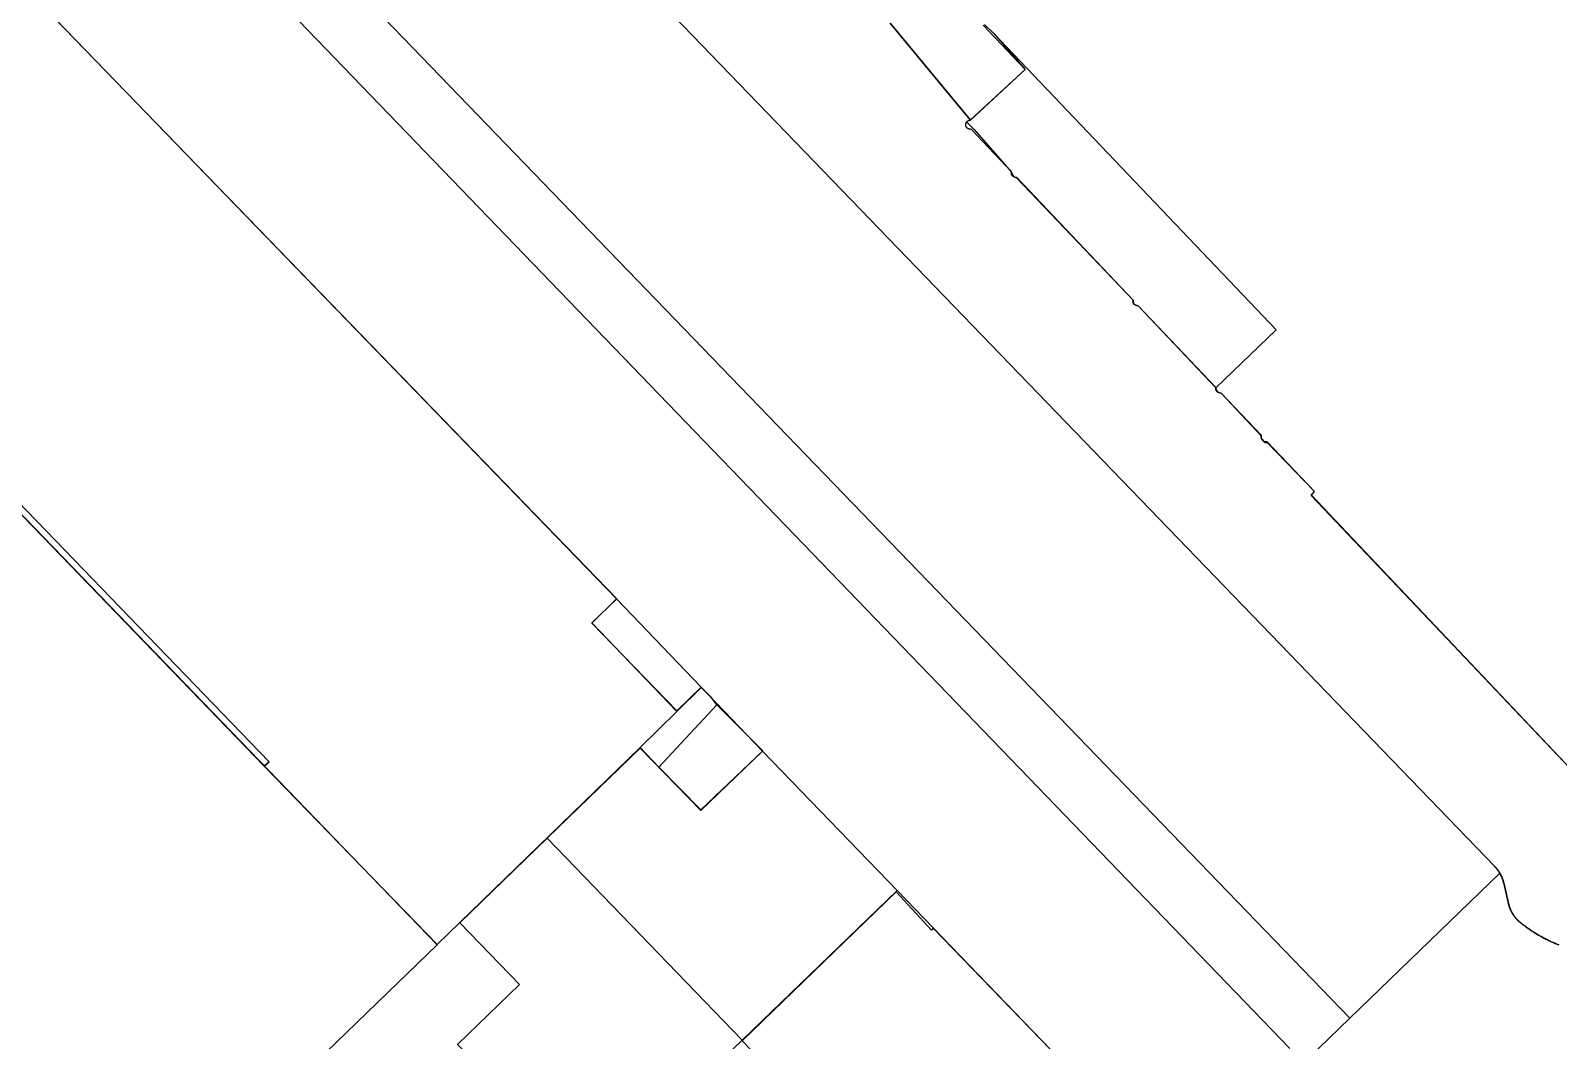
# Model space of a CAD drawing. Header units: metres. Extents: x -127 to 442, y -186 to 462.
# Drawn here: x 140.71 to 184.38, y 4.32 to 33.17 of the extents above; entities that cross this region are included whole.
import ezdxf

# ---------------------------------------------------------------- set-up
doc = ezdxf.new("R2010")
doc.units = ezdxf.units.M

msp = doc.modelspace()

# ---------------------------------------------------------------- linework, layer by layer
at = {"layer": 'building_2', "color": 1}
msp.add_lwpolyline([(167.977, 33.344), (168.234, 33.094), (176.312, 24.625), (176.312, 24.625), (174.594, 22.969), (174.602, 22.906), (174.648, 22.844), (174.742, 22.812), (175.891, 21.594), (175.891, 21.531), (175.914, 21.5), (175.953, 21.438), (176, 21.406), (176.055, 21.406), (177.414, 20), (177.32, 19.906), (185.602, 11.156), (212.078, 36.219)], dxfattribs=at)
for points in [[(157.469, 16.938), (139.328, 35.656), (139.164, 35.719), (139.07, 35.719), (138.977, 35.719), (138.844, 35.625), (138.477, 35.281), (138.531, 35.219), (131.695, 28.688), (131.578, 28.812), (131.406, 28.625), (131.523, 28.5), (137.516, 22.312), (137.688, 22.469), (147.531, 12.281), (147.391, 12.156), (152.336, 7.062), (158.141, 12.688), (159.188, 13.719), (156.758, 16.25), (157.469, 16.938)], [(174.594, 22.969), (176.312, 24.625), (168.234, 33.094), (169.141, 32.062), (167.578, 30.625), (167.523, 30.594), (167.469, 30.562), (167.68, 30.344), (168.75, 29.125), (168.75, 29.094), (168.805, 29), (168.898, 28.969), (172.227, 25.469), (172.242, 25.375), (172.281, 25.344), (172.375, 25.312), (174.594, 22.969)], [(147.531, 12.281), (137.688, 22.469), (137.516, 22.312), (131.523, 28.5), (123.047, 20.406), (123.406, 20.031), (129.133, 14.125), (137.609, 22.281), (147.391, 12.156), (147.531, 12.281)], [(160.164, 14.125), (159.883, 14.406), (159.188, 13.719), (158.141, 12.688), (158.672, 12.125), (160.328, 13.906), (160.164, 14.125)], [(161.641, 12.594), (160.328, 13.906), (158.672, 12.125), (159.875, 10.906), (161.641, 12.594)], [(172.766, 0.75), (172.914, 0.906), (166.516, 7.531), (166.469, 7.469), (165.453, 8.562), (161.055, 4.312), (168.641, -3.531), (172.93, 0.594), (172.766, 0.75)]]:
    msp.add_lwpolyline(points, close=True, dxfattribs=at)
at = {"layer": 'road_0', "color": 8}
for points in [[(144.11, 40.483), (178.417, 4.951), (182.71, 9.095), (182.71, 9.095), (182.709, 9.096), (182.709, 9.097), (182.708, 9.098), (182.708, 9.099), (182.707, 9.1), (182.706, 9.101), (182.706, 9.102), (182.705, 9.103), (182.704, 9.104), (182.704, 9.105), (182.703, 9.106), (182.703, 9.108), (182.702, 9.109), (182.701, 9.11), (182.701, 9.111), (182.7, 9.112), (182.699, 9.113), (182.699, 9.114), (182.698, 9.115), (182.697, 9.116), (182.697, 9.117), (182.696, 9.118), (182.696, 9.119), (182.695, 9.12), (182.694, 9.121), (182.694, 9.122), (182.693, 9.123), (182.692, 9.124), (182.692, 9.125), (182.691, 9.126), (182.69, 9.127), (182.69, 9.128), (182.689, 9.129), (182.688, 9.13), (182.688, 9.131), (182.687, 9.132), (182.686, 9.133), (182.686, 9.134), (182.685, 9.135), (182.684, 9.136), (182.684, 9.137), (182.683, 9.138), (182.682, 9.139), (182.682, 9.14), (182.681, 9.141), (182.68, 9.142), (182.68, 9.143), (182.679, 9.144), (182.678, 9.145), (182.678, 9.147), (182.677, 9.148), (182.676, 9.149), (182.676, 9.15), (182.675, 9.151), (182.674, 9.152), (182.674, 9.153), (182.673, 9.154), (182.672, 9.155), (182.672, 9.156), (182.671, 9.157), (182.67, 9.158), (182.669, 9.159), (182.669, 9.16), (182.668, 9.161), (182.667, 9.162), (182.667, 9.163), (182.666, 9.164), (182.665, 9.165), (182.665, 9.166), (182.664, 9.167), (182.663, 9.168), (182.662, 9.169), (182.662, 9.17), (182.661, 9.171), (182.66, 9.172), (182.66, 9.172), (182.659, 9.173), (182.658, 9.174), (182.657, 9.175), (182.657, 9.176), (182.656, 9.177), (182.655, 9.178), (182.655, 9.179), (182.654, 9.18), (182.653, 9.181), (182.652, 9.182), (182.652, 9.183), (182.651, 9.184), (182.65, 9.185), (182.65, 9.186), (182.649, 9.187), (182.648, 9.188), (182.647, 9.189), (182.647, 9.19), (182.646, 9.191), (182.645, 9.192), (182.644, 9.193), (182.644, 9.194), (182.643, 9.195), (182.643, 9.195), (182.642, 9.196), (182.642, 9.197), (182.641, 9.198), (182.64, 9.199), (182.639, 9.2), (182.639, 9.201), (182.638, 9.202), (182.637, 9.203), (182.636, 9.204), (182.636, 9.205), (182.635, 9.206), (182.634, 9.207), (182.634, 9.208), (182.633, 9.209), (182.632, 9.21), (182.631, 9.211), (182.631, 9.212), (182.63, 9.213), (182.629, 9.214), (182.628, 9.214), (182.628, 9.215), (182.627, 9.216), (182.626, 9.217), (182.625, 9.218), (182.625, 9.219), (182.624, 9.22), (182.623, 9.221), (182.622, 9.222), (182.622, 9.223), (182.621, 9.224), (182.62, 9.225), (182.619, 9.226), (182.618, 9.227), (182.618, 9.228), (182.617, 9.229), (182.616, 9.23), (182.615, 9.231), (182.615, 9.232), (182.614, 9.233), (182.613, 9.234), (182.612, 9.234), (182.612, 9.235), (182.611, 9.236), (182.61, 9.237), (182.609, 9.238), (182.608, 9.239), (182.608, 9.24), (182.607, 9.241), (182.606, 9.242), (182.605, 9.243), (182.604, 9.244), (182.604, 9.245), (182.603, 9.246), (182.602, 9.247), (182.601, 9.248), (182.601, 9.248), (182.6, 9.249), (182.599, 9.25), (182.598, 9.251), (182.597, 9.252), (182.596, 9.253), (182.596, 9.254), (182.595, 9.255), (182.594, 9.256), (182.593, 9.257), (182.592, 9.258), (182.592, 9.259), (182.591, 9.259), (182.59, 9.26), (182.589, 9.261), (182.588, 9.262), (182.588, 9.263), (182.587, 9.264), (182.586, 9.265), (182.585, 9.266), (182.584, 9.267), (182.583, 9.268), (182.583, 9.268), (182.582, 9.269), (182.581, 9.27), (182.58, 9.271), (182.579, 9.272), (182.578, 9.273), (182.578, 9.274), (182.577, 9.275), (182.576, 9.276), (182.575, 9.276), (182.574, 9.277), (182.573, 9.278), (182.573, 9.279), (182.572, 9.28), (182.571, 9.281), (182.57, 9.282), (182.569, 9.283), (182.568, 9.284), (182.568, 9.284), (182.567, 9.285), (182.566, 9.286), (182.565, 9.287), (182.565, 9.287), (147.64, 45.459)], [(147.64, 45.459), (182.565, 9.287), (182.565, 9.287), (182.566, 9.286), (182.567, 9.285), (182.568, 9.284), (182.568, 9.284), (182.569, 9.283), (182.57, 9.282), (182.571, 9.281), (182.572, 9.28), (182.573, 9.279), (182.573, 9.278), (182.574, 9.277), (182.575, 9.276), (182.576, 9.276), (182.577, 9.275), (182.578, 9.274), (182.578, 9.273), (182.579, 9.272), (182.58, 9.271), (182.581, 9.27), (182.582, 9.269), (182.583, 9.268), (182.583, 9.268), (182.584, 9.267), (182.585, 9.266), (182.586, 9.265), (182.587, 9.264), (182.588, 9.263), (182.588, 9.262), (182.589, 9.261), (182.59, 9.26), (182.591, 9.259), (182.592, 9.259), (182.592, 9.258), (182.593, 9.257), (182.594, 9.256), (182.595, 9.255), (182.596, 9.254), (182.596, 9.253), (182.597, 9.252), (182.598, 9.251), (182.599, 9.25), (182.6, 9.249), (182.601, 9.248), (182.601, 9.248), (182.602, 9.247), (182.603, 9.246), (182.604, 9.245), (182.604, 9.244), (182.605, 9.243), (182.606, 9.242), (182.607, 9.241), (182.608, 9.24), (182.608, 9.239), (182.609, 9.238), (182.61, 9.237), (182.611, 9.236), (182.612, 9.235), (182.612, 9.234), (182.613, 9.234), (182.614, 9.233), (182.615, 9.232), (182.615, 9.231), (182.616, 9.23), (182.617, 9.229), (182.618, 9.228), (182.618, 9.227), (182.619, 9.226), (182.62, 9.225), (182.621, 9.224), (182.622, 9.223), (182.622, 9.222), (182.623, 9.221), (182.624, 9.22), (182.625, 9.219), (182.625, 9.218), (182.626, 9.217), (182.627, 9.216), (182.628, 9.215), (182.628, 9.214), (182.629, 9.214), (182.63, 9.213), (182.631, 9.212), (182.631, 9.211), (182.632, 9.21), (182.633, 9.209), (182.634, 9.208), (182.634, 9.207), (182.635, 9.206), (182.636, 9.205), (182.636, 9.204), (182.637, 9.203), (182.638, 9.202), (182.639, 9.201), (182.639, 9.2), (182.64, 9.199), (182.641, 9.198), (182.642, 9.197), (182.642, 9.196), (182.643, 9.195), (182.643, 9.195), (182.644, 9.194), (182.644, 9.193), (182.645, 9.192), (182.646, 9.191), (182.647, 9.19), (182.647, 9.189), (182.648, 9.188), (182.649, 9.187), (182.65, 9.186), (182.65, 9.185), (182.651, 9.184), (182.652, 9.183), (182.652, 9.182), (182.653, 9.181), (182.654, 9.18), (182.655, 9.179), (182.655, 9.178), (182.656, 9.177), (182.657, 9.176), (182.657, 9.175), (182.658, 9.174), (182.659, 9.173), (182.66, 9.172), (182.66, 9.172), (182.661, 9.171), (182.662, 9.17), (182.662, 9.169), (182.663, 9.168), (182.664, 9.167), (182.665, 9.166), (182.665, 9.165), (182.666, 9.164), (182.667, 9.163), (182.667, 9.162), (182.668, 9.161), (182.669, 9.16), (182.669, 9.159), (182.67, 9.158), (182.671, 9.157), (182.672, 9.156), (182.672, 9.155), (182.673, 9.154), (182.674, 9.153), (182.674, 9.152), (182.675, 9.151), (182.676, 9.15), (182.676, 9.149), (182.677, 9.148), (182.678, 9.147), (182.678, 9.145), (182.679, 9.144), (182.68, 9.143), (182.68, 9.142), (182.681, 9.141), (182.682, 9.14), (182.682, 9.139), (182.683, 9.138), (182.684, 9.137), (182.684, 9.136), (182.685, 9.135), (182.686, 9.134), (182.686, 9.133), (182.687, 9.132), (182.688, 9.131), (182.688, 9.13), (182.689, 9.129), (182.69, 9.128), (182.69, 9.127), (182.691, 9.126), (182.692, 9.125), (182.692, 9.124), (182.693, 9.123), (182.694, 9.122), (182.694, 9.121), (182.695, 9.12), (182.696, 9.119), (182.696, 9.118), (182.697, 9.117), (182.697, 9.116), (182.698, 9.115), (182.699, 9.114), (182.699, 9.113), (182.7, 9.112), (182.701, 9.111), (182.701, 9.11), (182.702, 9.109), (182.703, 9.108), (182.703, 9.106), (182.704, 9.105), (182.704, 9.104), (182.705, 9.103), (182.706, 9.102), (182.706, 9.101), (182.707, 9.1), (182.708, 9.099), (182.708, 9.098), (182.709, 9.097), (182.709, 9.096), (182.71, 9.095), (182.71, 9.095), (182.711, 9.094), (182.712, 9.092), (182.712, 9.091), (182.713, 9.09), (182.714, 9.088), (182.714, 9.087), (182.715, 9.086), (182.716, 9.085), (182.717, 9.083), (182.717, 9.082), (182.718, 9.081), (182.719, 9.079), (182.72, 9.078), (182.72, 9.077), (182.721, 9.075), (182.722, 9.074), (182.723, 9.073), (182.723, 9.071), (182.724, 9.07), (182.725, 9.069), (182.725, 9.067), (182.726, 9.066), (182.727, 9.065), (182.728, 9.063), (182.728, 9.062), (182.729, 9.061), (182.73, 9.059), (182.73, 9.058), (182.731, 9.057), (182.732, 9.055), (182.732, 9.054), (182.733, 9.053), (182.734, 9.051), (182.734, 9.05), (182.735, 9.049), (182.736, 9.047), (182.737, 9.046), (182.737, 9.045), (182.738, 9.043), (182.739, 9.042), (182.739, 9.041), (182.74, 9.039), (182.741, 9.038), (182.741, 9.037), (182.742, 9.035), (182.743, 9.034), (182.743, 9.033), (182.744, 9.031), (182.745, 9.03), (182.745, 9.028), (182.746, 9.027), (182.747, 9.026), (182.747, 9.024), (182.748, 9.023), (182.749, 9.022), (182.749, 9.02), (182.75, 9.019), (182.75, 9.018), (182.751, 9.016), (182.752, 9.015), (182.752, 9.014), (182.753, 9.012), (182.754, 9.011), (182.754, 9.009), (182.755, 9.008), (182.755, 9.007), (182.756, 9.005), (182.757, 9.004), (182.757, 9.003), (182.758, 9.001), (182.759, 9), (182.759, 8.998), (182.76, 8.997), (182.76, 8.996), (182.761, 8.994), (182.762, 8.993), (182.762, 8.992), (182.763, 8.99), (182.763, 8.989), (182.764, 8.987), (182.765, 8.986), (182.765, 8.985), (182.766, 8.983), (182.766, 8.982), (182.767, 8.98), (182.768, 8.979), (182.768, 8.978), (182.769, 8.976), (182.769, 8.975), (182.77, 8.974), (182.77, 8.972), (182.771, 8.971), (182.772, 8.969), (182.772, 8.968), (182.773, 8.967), (182.773, 8.965), (182.774, 8.964), (182.774, 8.962), (182.775, 8.961), (182.775, 8.961), (182.776, 8.96), (182.776, 8.958), (182.777, 8.957), (182.777, 8.955), (182.778, 8.954), (182.778, 8.953), (182.779, 8.951), (182.779, 8.95), (182.78, 8.948), (182.78, 8.947), (182.781, 8.945), (182.781, 8.944), (182.782, 8.943), (182.783, 8.941), (182.783, 8.94), (182.784, 8.938), (182.784, 8.937), (182.785, 8.935), (182.785, 8.934), (182.786, 8.933), (182.786, 8.931), (182.787, 8.93), (182.787, 8.928), (182.788, 8.927), (182.788, 8.925), (182.789, 8.924), (182.789, 8.923), (182.79, 8.921), (182.79, 8.92), (182.791, 8.918), (182.791, 8.917), (182.792, 8.915), (182.792, 8.914), (182.793, 8.913), (182.793, 8.911), (182.794, 8.91), (182.794, 8.908), (182.795, 8.907), (182.795, 8.905), (182.796, 8.904), (182.796, 8.903), (182.796, 8.901), (182.797, 8.9), (182.797, 8.898), (182.798, 8.897), (182.798, 8.895), (182.799, 8.894), (182.799, 8.892), (182.8, 8.891), (182.8, 8.89), (182.801, 8.888), (182.801, 8.887), (182.801, 8.885), (182.802, 8.884), (182.802, 8.882), (182.803, 8.881), (182.803, 8.879), (182.804, 8.878), (182.804, 8.877), (182.805, 8.875), (182.805, 8.874), (182.805, 8.872), (182.806, 8.871), (182.806, 8.869), (182.807, 8.868), (182.807, 8.866), (182.808, 8.865), (182.808, 8.863), (182.808, 8.862), (182.809, 8.861), (182.809, 8.859), (182.81, 8.858), (182.81, 8.856), (182.81, 8.855), (182.811, 8.853), (182.811, 8.852), (182.812, 8.85), (182.812, 8.849), (182.812, 8.847), (182.813, 8.846), (182.813, 8.844), (182.814, 8.843), (182.814, 8.842), (182.814, 8.84), (182.815, 8.839), (182.815, 8.837), (182.816, 8.836), (182.816, 8.834), (182.816, 8.833), (182.817, 8.831), (182.817, 8.83), (182.817, 8.828), (182.818, 8.827), (182.818, 8.825), (182.819, 8.824), (182.819, 8.822), (182.819, 8.821), (182.82, 8.819), (182.82, 8.818), (182.82, 8.818), (182.957, 8.229), (182.957, 8.229), (182.958, 8.226), (182.958, 8.223), (182.959, 8.22), (182.96, 8.217), (182.961, 8.214), (182.961, 8.211), (182.962, 8.208), (182.963, 8.205), (182.964, 8.202), (182.965, 8.199), (182.965, 8.196), (182.966, 8.193), (182.967, 8.19), (182.968, 8.187), (182.969, 8.184), (182.969, 8.181), (182.97, 8.178), (182.971, 8.175), (182.972, 8.172), (182.973, 8.169), (182.974, 8.166), (182.975, 8.163), (182.976, 8.16), (182.977, 8.157), (182.978, 8.154), (182.978, 8.151), (182.979, 8.148), (182.98, 8.145), (182.981, 8.142), (182.982, 8.139), (182.983, 8.137), (182.984, 8.134), (182.985, 8.131), (182.986, 8.128), (182.987, 8.125), (182.988, 8.122), (182.989, 8.119), (182.99, 8.116), (182.991, 8.113), (182.993, 8.11), (182.994, 8.107), (182.995, 8.104), (182.996, 8.101), (182.997, 8.099), (182.998, 8.096), (182.999, 8.093), (183, 8.09), (183.001, 8.087), (183.003, 8.084), (183.004, 8.081), (183.005, 8.078), (183.006, 8.075), (183.007, 8.073), (183.008, 8.07), (183.01, 8.067), (183.011, 8.064), (183.012, 8.061), (183.013, 8.058), (183.015, 8.055), (183.016, 8.053), (183.017, 8.05), (183.018, 8.047), (183.02, 8.044), (183.021, 8.041), (183.022, 8.038), (183.023, 8.036), (183.025, 8.033), (183.026, 8.03), (183.027, 8.027), (183.029, 8.024), (183.03, 8.022), (183.031, 8.019), (183.033, 8.016), (183.034, 8.013), (183.035, 8.01), (183.037, 8.008), (183.038, 8.005), (183.04, 8.002), (183.041, 7.999), (183.042, 7.997), (183.044, 7.994), (183.045, 7.991), (183.047, 7.988), (183.048, 7.986), (183.05, 7.983), (183.051, 7.98), (183.053, 7.977), (183.054, 7.975), (183.056, 7.972), (183.057, 7.969), (183.059, 7.967), (183.06, 7.964), (183.062, 7.961), (183.063, 7.958), (183.065, 7.956), (183.066, 7.953), (183.068, 7.95), (183.069, 7.948), (183.071, 7.945), (183.071, 7.945), (183.072, 7.943), (183.074, 7.94), (183.075, 7.938), (183.077, 7.936), (183.078, 7.933), (183.079, 7.931), (183.081, 7.929), (183.082, 7.926), (183.084, 7.924), (183.085, 7.922), (183.087, 7.92), (183.088, 7.917), (183.089, 7.915), (183.091, 7.913), (183.092, 7.91), (183.094, 7.908), (183.095, 7.906), (183.097, 7.904), (183.098, 7.901), (183.1, 7.899), (183.101, 7.897), (183.103, 7.895), (183.104, 7.892), (183.106, 7.89), (183.107, 7.888), (183.109, 7.886), (183.11, 7.883), (183.112, 7.881), (183.114, 7.879), (183.115, 7.877), (183.117, 7.874), (183.118, 7.872), (183.12, 7.87), (183.121, 7.868), (183.123, 7.866), (183.125, 7.863), (183.126, 7.861), (183.128, 7.859), (183.129, 7.857), (183.131, 7.855), (183.133, 7.853), (183.134, 7.85), (183.136, 7.848), (183.138, 7.846), (183.139, 7.844), (183.141, 7.842), (183.143, 7.84), (183.144, 7.837), (183.146, 7.835), (183.148, 7.833), (183.149, 7.831), (183.151, 7.829), (183.153, 7.827), (183.154, 7.825), (183.156, 7.823), (183.158, 7.821), (183.16, 7.818), (183.161, 7.816), (183.163, 7.814), (183.165, 7.812), (183.167, 7.81), (183.168, 7.808), (183.17, 7.806), (183.172, 7.804), (183.174, 7.802), (183.175, 7.8), (183.177, 7.798), (183.179, 7.796), (183.181, 7.794), (183.182, 7.792), (183.184, 7.79), (183.186, 7.788), (183.188, 7.786), (183.19, 7.784), (183.192, 7.782), (183.193, 7.78), (183.195, 7.778), (183.197, 7.776), (183.199, 7.774), (183.201, 7.772), (183.203, 7.77), (183.204, 7.768), (183.206, 7.766), (183.208, 7.764), (183.21, 7.762), (183.212, 7.76), (183.214, 7.758), (183.216, 7.756), (183.218, 7.754), (183.22, 7.752), (183.222, 7.75), (183.223, 7.748), (183.225, 7.746), (183.227, 7.744), (183.229, 7.743), (183.231, 7.741), (183.233, 7.739), (183.235, 7.737), (183.237, 7.735), (183.237, 7.735), (183.26, 7.716), (183.282, 7.697), (183.305, 7.679), (183.328, 7.66), (183.351, 7.642), (183.374, 7.624), (183.398, 7.606), (183.421, 7.589), (183.445, 7.571), (183.469, 7.554), (183.493, 7.536), (183.517, 7.519), (183.541, 7.503), (183.565, 7.486), (183.589, 7.469), (183.614, 7.453), (183.638, 7.437), (183.663, 7.421), (183.688, 7.405), (183.713, 7.389), (183.738, 7.374), (183.763, 7.359), (183.788, 7.344), (183.814, 7.329), (183.839, 7.314), (183.865, 7.299), (183.89, 7.285), (183.916, 7.271), (183.942, 7.257), (183.968, 7.243), (183.994, 7.229), (184.02, 7.216), (184.047, 7.203), (184.073, 7.19), (184.1, 7.177), (184.126, 7.164), (184.153, 7.152), (184.18, 7.139), (184.206, 7.127), (184.233, 7.115), (184.26, 7.104), (184.287, 7.092), (184.314, 7.081), (184.342, 7.07), (184.369, 7.059), (184.396, 7.048)], [(177.232, 3.807), (178.417, 4.951), (144.11, 40.483)], [(176.711, 4.093), (144.51, 37.472)], [(144.51, 37.472), (176.711, 4.093)], [(139.417, 35.571), (157.464, 16.94), (159.88, 14.41), (161.639, 12.586), (165.484, 8.6), (172.971, 0.837)], [(165.28, 33.38), (167.578, 30.615), (169.139, 32.064), (167.944, 33.324)], [(185.598, 11.164), (177.319, 19.893), (177.412, 20.002), (176.058, 21.419), (176.058, 21.419), (176.057, 21.419), (176.055, 21.419), (176.054, 21.419), (176.053, 21.418), (176.052, 21.418), (176.05, 21.418), (176.049, 21.418), (176.048, 21.418), (176.047, 21.418), (176.045, 21.418), (176.044, 21.418), (176.043, 21.418), (176.041, 21.418), (176.04, 21.418), (176.039, 21.418), (176.038, 21.418), (176.036, 21.418), (176.035, 21.418), (176.034, 21.418), (176.032, 21.418), (176.031, 21.418), (176.03, 21.418), (176.029, 21.418), (176.027, 21.418), (176.026, 21.418), (176.025, 21.418), (176.024, 21.418), (176.022, 21.419), (176.021, 21.419), (176.02, 21.419), (176.018, 21.419), (176.017, 21.419), (176.016, 21.419), (176.015, 21.42), (176.013, 21.42), (176.012, 21.42), (176.011, 21.42), (176.01, 21.42), (176.008, 21.421), (176.007, 21.421), (176.006, 21.421), (176.005, 21.421), (176.003, 21.422), (176.002, 21.422), (176.001, 21.422), (176, 21.423), (175.998, 21.423), (175.997, 21.423), (175.996, 21.424), (175.995, 21.424), (175.993, 21.424), (175.992, 21.425), (175.991, 21.425), (175.99, 21.426), (175.989, 21.426), (175.987, 21.427), (175.986, 21.427), (175.985, 21.427), (175.984, 21.428), (175.983, 21.428), (175.981, 21.429), (175.98, 21.429), (175.979, 21.43), (175.978, 21.43), (175.977, 21.431), (175.975, 21.431), (175.974, 21.432), (175.973, 21.432), (175.972, 21.433), (175.971, 21.434), (175.97, 21.434), (175.969, 21.435), (175.967, 21.435), (175.966, 21.436), (175.965, 21.437), (175.964, 21.437), (175.963, 21.438), (175.962, 21.438), (175.961, 21.439), (175.96, 21.44), (175.959, 21.44), (175.957, 21.441), (175.956, 21.442), (175.955, 21.442), (175.954, 21.443), (175.953, 21.444), (175.952, 21.445), (175.951, 21.445), (175.95, 21.446), (175.949, 21.447), (175.948, 21.448), (175.947, 21.448), (175.946, 21.449), (175.945, 21.45), (175.944, 21.451), (175.943, 21.452), (175.942, 21.452), (175.941, 21.453), (175.94, 21.454), (175.94, 21.454), (175.939, 21.455), (175.938, 21.456), (175.936, 21.457), (175.935, 21.458), (175.934, 21.459), (175.933, 21.461), (175.932, 21.462), (175.931, 21.463), (175.93, 21.464), (175.929, 21.465), (175.928, 21.466), (175.927, 21.468), (175.925, 21.469), (175.924, 21.47), (175.923, 21.471), (175.922, 21.473), (175.921, 21.474), (175.92, 21.475), (175.919, 21.476), (175.919, 21.478), (175.918, 21.479), (175.917, 21.48), (175.916, 21.482), (175.915, 21.483), (175.914, 21.484), (175.913, 21.486), (175.912, 21.487), (175.911, 21.488), (175.911, 21.49), (175.91, 21.491), (175.909, 21.493), (175.908, 21.494), (175.907, 21.495), (175.907, 21.497), (175.906, 21.498), (175.905, 21.5), (175.905, 21.501), (175.904, 21.503), (175.903, 21.504), (175.903, 21.505), (175.902, 21.507), (175.901, 21.508), (175.901, 21.51), (175.9, 21.511), (175.9, 21.513), (175.899, 21.514), (175.898, 21.516), (175.898, 21.517), (175.897, 21.519), (175.897, 21.52), (175.896, 21.522), (175.896, 21.523), (175.895, 21.525), (175.895, 21.527), (175.895, 21.528), (175.894, 21.53), (175.894, 21.531), (175.893, 21.533), (175.893, 21.534), (175.893, 21.536), (175.892, 21.538), (175.892, 21.539), (175.892, 21.541), (175.892, 21.542), (175.891, 21.544), (175.891, 21.545), (175.891, 21.547), (175.891, 21.549), (175.891, 21.55), (175.89, 21.552), (175.89, 21.553), (175.89, 21.555), (175.89, 21.557), (175.89, 21.558), (175.89, 21.56), (175.89, 21.561), (175.89, 21.563), (175.89, 21.565), (175.89, 21.566), (175.89, 21.568), (175.89, 21.569), (175.89, 21.571), (175.89, 21.573), (175.89, 21.574), (175.89, 21.576), (175.89, 21.577), (175.89, 21.579), (175.89, 21.581), (175.89, 21.582), (175.891, 21.584), (175.891, 21.585), (175.891, 21.587), (175.891, 21.589), (175.892, 21.59), (175.892, 21.592), (175.892, 21.593), (175.892, 21.595), (175.893, 21.596), (175.893, 21.598), (175.893, 21.598), (174.742, 22.815), (174.742, 22.815), (174.739, 22.815), (174.737, 22.814), (174.734, 22.814), (174.732, 22.814), (174.729, 22.814), (174.727, 22.814), (174.724, 22.814), (174.721, 22.814), (174.719, 22.814), (174.716, 22.814), (174.714, 22.814), (174.711, 22.814), (174.709, 22.814), (174.706, 22.815), (174.703, 22.815), (174.701, 22.815), (174.698, 22.816), (174.696, 22.816), (174.693, 22.817), (174.691, 22.817), (174.688, 22.818), (174.686, 22.819), (174.683, 22.819), (174.681, 22.82), (174.678, 22.821), (174.676, 22.822), (174.674, 22.823), (174.671, 22.824), (174.669, 22.825), (174.667, 22.826), (174.664, 22.827), (174.662, 22.828), (174.66, 22.829), (174.657, 22.831), (174.655, 22.832), (174.653, 22.833), (174.651, 22.835), (174.649, 22.836), (174.646, 22.837), (174.644, 22.839), (174.642, 22.84), (174.64, 22.842), (174.638, 22.844), (174.636, 22.845), (174.634, 22.847), (174.632, 22.849), (174.631, 22.85), (174.629, 22.852), (174.627, 22.854), (174.625, 22.856), (174.623, 22.858), (174.622, 22.86), (174.62, 22.862), (174.618, 22.864), (174.617, 22.866), (174.615, 22.868), (174.614, 22.87), (174.612, 22.872), (174.611, 22.874), (174.609, 22.876), (174.608, 22.879), (174.607, 22.881), (174.606, 22.883), (174.604, 22.885), (174.603, 22.888), (174.602, 22.89), (174.601, 22.892), (174.6, 22.895), (174.599, 22.897), (174.598, 22.899), (174.597, 22.902), (174.596, 22.904), (174.596, 22.907), (174.595, 22.909), (174.594, 22.912), (174.593, 22.914), (174.593, 22.917), (174.592, 22.919), (174.592, 22.922), (174.591, 22.924), (174.591, 22.927), (174.591, 22.929), (174.59, 22.932), (174.59, 22.935), (174.59, 22.937), (174.59, 22.94), (174.589, 22.942), (174.589, 22.945), (174.589, 22.947), (174.589, 22.95), (174.59, 22.953), (174.59, 22.955), (174.59, 22.958), (174.59, 22.96), (174.59, 22.963), (174.591, 22.965), (174.591, 22.968), (174.592, 22.97), (174.592, 22.973), (174.592, 22.973), (172.375, 25.311), (172.375, 25.311), (172.372, 25.311), (172.37, 25.31), (172.367, 25.31), (172.365, 25.31), (172.362, 25.31), (172.36, 25.31), (172.357, 25.31), (172.354, 25.309), (172.352, 25.31), (172.349, 25.31), (172.347, 25.31), (172.344, 25.31), (172.342, 25.31), (172.339, 25.31), (172.336, 25.311), (172.334, 25.311), (172.331, 25.312), (172.329, 25.312), (172.326, 25.313), (172.324, 25.313), (172.321, 25.314), (172.319, 25.315), (172.316, 25.315), (172.314, 25.316), (172.312, 25.317), (172.309, 25.318), (172.307, 25.319), (172.304, 25.32), (172.302, 25.321), (172.3, 25.322), (172.297, 25.323), (172.295, 25.324), (172.293, 25.325), (172.29, 25.326), (172.288, 25.328), (172.286, 25.329), (172.284, 25.33), (172.282, 25.332), (172.28, 25.333), (172.277, 25.335), (172.275, 25.336), (172.273, 25.338), (172.271, 25.34), (172.269, 25.341), (172.267, 25.343), (172.265, 25.345), (172.264, 25.346), (172.262, 25.348), (172.26, 25.35), (172.258, 25.352), (172.256, 25.354), (172.255, 25.356), (172.253, 25.358), (172.251, 25.36), (172.25, 25.362), (172.248, 25.364), (172.247, 25.366), (172.245, 25.368), (172.244, 25.37), (172.243, 25.372), (172.241, 25.375), (172.24, 25.377), (172.239, 25.379), (172.238, 25.381), (172.236, 25.384), (172.235, 25.386), (172.234, 25.388), (172.233, 25.391), (172.232, 25.393), (172.231, 25.395), (172.231, 25.398), (172.23, 25.4), (172.229, 25.403), (172.228, 25.405), (172.227, 25.408), (172.227, 25.41), (172.226, 25.413), (172.226, 25.415), (172.225, 25.418), (172.225, 25.42), (172.224, 25.423), (172.224, 25.425), (172.224, 25.428), (172.224, 25.431), (172.223, 25.433), (172.223, 25.436), (172.223, 25.438), (172.223, 25.441), (172.223, 25.443), (172.223, 25.446), (172.223, 25.449), (172.223, 25.451), (172.224, 25.454), (172.224, 25.456), (172.224, 25.459), (172.225, 25.461), (172.225, 25.464), (172.225, 25.466), (172.226, 25.469), (172.226, 25.469), (168.901, 28.976), (168.901, 28.976), (168.898, 28.976), (168.896, 28.975), (168.893, 28.975), (168.891, 28.975), (168.888, 28.975), (168.886, 28.975), (168.883, 28.975), (168.88, 28.975), (168.878, 28.975), (168.875, 28.975), (168.873, 28.975), (168.87, 28.975), (168.868, 28.975), (168.865, 28.976), (168.862, 28.976), (168.86, 28.976), (168.857, 28.977), (168.855, 28.977), (168.852, 28.978), (168.85, 28.978), (168.847, 28.979), (168.845, 28.98), (168.842, 28.98), (168.84, 28.981), (168.837, 28.982), (168.835, 28.983), (168.833, 28.984), (168.83, 28.985), (168.828, 28.986), (168.826, 28.987), (168.823, 28.988), (168.821, 28.989), (168.819, 28.99), (168.816, 28.992), (168.814, 28.993), (168.812, 28.994), (168.81, 28.996), (168.808, 28.997), (168.805, 28.998), (168.803, 29), (168.801, 29.001), (168.799, 29.003), (168.797, 29.005), (168.795, 29.006), (168.793, 29.008), (168.791, 29.01), (168.79, 29.011), (168.788, 29.013), (168.786, 29.015), (168.784, 29.017), (168.782, 29.019), (168.781, 29.021), (168.779, 29.023), (168.777, 29.025), (168.776, 29.027), (168.774, 29.029), (168.773, 29.031), (168.771, 29.033), (168.77, 29.035), (168.768, 29.037), (168.767, 29.04), (168.766, 29.042), (168.765, 29.044), (168.763, 29.046), (168.762, 29.049), (168.761, 29.051), (168.76, 29.053), (168.759, 29.056), (168.758, 29.058), (168.757, 29.06), (168.756, 29.063), (168.755, 29.065), (168.755, 29.068), (168.754, 29.07), (168.753, 29.073), (168.752, 29.075), (168.752, 29.078), (168.751, 29.08), (168.751, 29.083), (168.75, 29.085), (168.75, 29.088), (168.75, 29.09), (168.749, 29.093), (168.749, 29.096), (168.749, 29.098), (168.749, 29.101), (168.748, 29.103), (168.748, 29.106), (168.748, 29.108), (168.748, 29.111), (168.749, 29.114), (168.749, 29.116), (168.749, 29.119), (168.749, 29.121), (168.749, 29.124), (168.75, 29.126), (168.75, 29.129), (168.751, 29.131), (168.751, 29.134), (168.751, 29.134), (167.597, 30.352), (167.597, 30.352), (167.593, 30.351), (167.588, 30.351), (167.584, 30.351), (167.579, 30.35), (167.575, 30.35), (167.571, 30.351), (167.566, 30.351), (167.562, 30.351), (167.557, 30.352), (167.553, 30.352), (167.549, 30.353), (167.544, 30.354), (167.54, 30.355), (167.536, 30.357), (167.532, 30.358), (167.528, 30.36), (167.523, 30.361), (167.519, 30.363), (167.515, 30.365), (167.512, 30.367), (167.508, 30.37), (167.504, 30.372), (167.5, 30.374), (167.497, 30.377), (167.493, 30.38), (167.49, 30.383), (167.487, 30.386), (167.483, 30.389), (167.48, 30.392), (167.477, 30.395), (167.474, 30.398), (167.472, 30.402), (167.469, 30.405), (167.467, 30.409), (167.464, 30.413), (167.462, 30.417), (167.46, 30.42), (167.458, 30.424), (167.456, 30.428), (167.454, 30.432), (167.452, 30.437), (167.451, 30.441), (167.45, 30.445), (167.448, 30.449), (167.447, 30.454), (167.447, 30.458), (167.446, 30.462), (167.445, 30.467), (167.445, 30.471), (167.444, 30.475), (167.444, 30.48), (167.444, 30.484), (167.444, 30.489), (167.445, 30.493), (167.445, 30.497), (167.446, 30.502), (167.446, 30.506), (167.447, 30.511), (167.448, 30.515), (167.449, 30.519), (167.451, 30.523), (167.452, 30.528), (167.454, 30.532), (167.455, 30.536), (167.457, 30.54), (167.459, 30.544), (167.461, 30.548), (167.463, 30.551), (167.466, 30.555), (167.468, 30.559), (167.471, 30.562), (167.474, 30.566), (167.476, 30.569), (167.479, 30.573), (167.482, 30.576), (167.486, 30.579), (167.489, 30.582), (167.492, 30.585), (167.496, 30.587), (167.499, 30.59), (167.503, 30.593), (167.507, 30.595), (167.51, 30.597), (167.514, 30.599), (167.518, 30.601), (167.522, 30.603), (167.526, 30.605), (167.53, 30.607), (167.535, 30.608), (167.539, 30.61), (167.543, 30.611), (167.547, 30.612), (167.552, 30.613), (167.556, 30.613), (167.56, 30.614), (167.565, 30.614), (167.569, 30.615), (167.574, 30.615), (167.578, 30.615), (167.578, 30.615), (165.28, 33.38)], [(184.396, 7.048), (184.369, 7.059), (184.342, 7.07), (184.314, 7.081), (184.287, 7.092), (184.26, 7.104), (184.233, 7.115), (184.206, 7.127), (184.18, 7.139), (184.153, 7.152), (184.126, 7.164), (184.1, 7.177), (184.073, 7.19), (184.047, 7.203), (184.02, 7.216), (183.994, 7.229), (183.968, 7.243), (183.942, 7.257), (183.916, 7.271), (183.89, 7.285), (183.865, 7.299), (183.839, 7.314), (183.814, 7.329), (183.788, 7.344), (183.763, 7.359), (183.738, 7.374), (183.713, 7.389), (183.688, 7.405), (183.663, 7.421), (183.638, 7.437), (183.614, 7.453), (183.589, 7.469), (183.565, 7.486), (183.541, 7.503), (183.517, 7.519), (183.493, 7.536), (183.469, 7.554), (183.445, 7.571), (183.421, 7.589), (183.398, 7.606), (183.374, 7.624), (183.351, 7.642), (183.328, 7.66), (183.305, 7.679), (183.282, 7.697), (183.26, 7.716), (183.237, 7.735), (183.237, 7.735), (183.235, 7.737), (183.233, 7.739), (183.231, 7.741), (183.229, 7.743), (183.227, 7.744), (183.225, 7.746), (183.223, 7.748), (183.222, 7.75), (183.22, 7.752), (183.218, 7.754), (183.216, 7.756), (183.214, 7.758), (183.212, 7.76), (183.21, 7.762), (183.208, 7.764), (183.206, 7.766), (183.204, 7.768), (183.203, 7.77), (183.201, 7.772), (183.199, 7.774), (183.197, 7.776), (183.195, 7.778), (183.193, 7.78), (183.192, 7.782), (183.19, 7.784), (183.188, 7.786), (183.186, 7.788), (183.184, 7.79), (183.182, 7.792), (183.181, 7.794), (183.179, 7.796), (183.177, 7.798), (183.175, 7.8), (183.174, 7.802), (183.172, 7.804), (183.17, 7.806), (183.168, 7.808), (183.167, 7.81), (183.165, 7.812), (183.163, 7.814), (183.161, 7.816), (183.16, 7.818), (183.158, 7.821), (183.156, 7.823), (183.154, 7.825), (183.153, 7.827), (183.151, 7.829), (183.149, 7.831), (183.148, 7.833), (183.146, 7.835), (183.144, 7.837), (183.143, 7.84), (183.141, 7.842), (183.139, 7.844), (183.138, 7.846), (183.136, 7.848), (183.134, 7.85), (183.133, 7.853), (183.131, 7.855), (183.129, 7.857), (183.128, 7.859), (183.126, 7.861), (183.125, 7.863), (183.123, 7.866), (183.121, 7.868), (183.12, 7.87), (183.118, 7.872), (183.117, 7.874), (183.115, 7.877), (183.114, 7.879), (183.112, 7.881), (183.11, 7.883), (183.109, 7.886), (183.107, 7.888), (183.106, 7.89), (183.104, 7.892), (183.103, 7.895), (183.101, 7.897), (183.1, 7.899), (183.098, 7.901), (183.097, 7.904), (183.095, 7.906), (183.094, 7.908), (183.092, 7.91), (183.091, 7.913), (183.089, 7.915), (183.088, 7.917), (183.087, 7.92), (183.085, 7.922), (183.084, 7.924), (183.082, 7.926), (183.081, 7.929), (183.079, 7.931), (183.078, 7.933), (183.077, 7.936), (183.075, 7.938), (183.074, 7.94), (183.072, 7.943), (183.071, 7.945), (183.071, 7.945), (183.069, 7.948), (183.068, 7.95), (183.066, 7.953), (183.065, 7.956), (183.063, 7.958), (183.062, 7.961), (183.06, 7.964), (183.059, 7.967), (183.057, 7.969), (183.056, 7.972), (183.054, 7.975), (183.053, 7.977), (183.051, 7.98), (183.05, 7.983), (183.048, 7.986), (183.047, 7.988), (183.045, 7.991), (183.044, 7.994), (183.042, 7.997), (183.041, 7.999), (183.04, 8.002), (183.038, 8.005), (183.037, 8.008), (183.035, 8.01), (183.034, 8.013), (183.033, 8.016), (183.031, 8.019), (183.03, 8.022), (183.029, 8.024), (183.027, 8.027), (183.026, 8.03), (183.025, 8.033), (183.023, 8.036), (183.022, 8.038), (183.021, 8.041), (183.02, 8.044), (183.018, 8.047), (183.017, 8.05), (183.016, 8.053), (183.015, 8.055), (183.013, 8.058), (183.012, 8.061), (183.011, 8.064), (183.01, 8.067), (183.008, 8.07), (183.007, 8.073), (183.006, 8.075), (183.005, 8.078), (183.004, 8.081), (183.003, 8.084), (183.001, 8.087), (183, 8.09), (182.999, 8.093), (182.998, 8.096), (182.997, 8.099), (182.996, 8.101), (182.995, 8.104), (182.994, 8.107), (182.993, 8.11), (182.991, 8.113), (182.99, 8.116), (182.989, 8.119), (182.988, 8.122), (182.987, 8.125), (182.986, 8.128), (182.985, 8.131), (182.984, 8.134), (182.983, 8.137), (182.982, 8.139), (182.981, 8.142), (182.98, 8.145), (182.979, 8.148), (182.978, 8.151), (182.978, 8.154), (182.977, 8.157), (182.976, 8.16), (182.975, 8.163), (182.974, 8.166), (182.973, 8.169), (182.972, 8.172), (182.971, 8.175), (182.97, 8.178), (182.969, 8.181), (182.969, 8.184), (182.968, 8.187), (182.967, 8.19), (182.966, 8.193), (182.965, 8.196), (182.965, 8.199), (182.964, 8.202), (182.963, 8.205), (182.962, 8.208), (182.961, 8.211), (182.961, 8.214), (182.96, 8.217), (182.959, 8.22), (182.958, 8.223), (182.958, 8.226), (182.957, 8.229), (182.957, 8.229), (182.82, 8.818), (182.82, 8.818), (182.82, 8.819), (182.819, 8.821), (182.819, 8.822), (182.819, 8.824), (182.818, 8.825), (182.818, 8.827), (182.817, 8.828), (182.817, 8.83), (182.817, 8.831), (182.816, 8.833), (182.816, 8.834), (182.816, 8.836), (182.815, 8.837), (182.815, 8.839), (182.814, 8.84), (182.814, 8.842), (182.814, 8.843), (182.813, 8.844), (182.813, 8.846), (182.812, 8.847), (182.812, 8.849), (182.812, 8.85), (182.811, 8.852), (182.811, 8.853), (182.81, 8.855), (182.81, 8.856), (182.81, 8.858), (182.809, 8.859), (182.809, 8.861), (182.808, 8.862), (182.808, 8.863), (182.808, 8.865), (182.807, 8.866), (182.807, 8.868), (182.806, 8.869), (182.806, 8.871), (182.805, 8.872), (182.805, 8.874), (182.805, 8.875), (182.804, 8.877), (182.804, 8.878), (182.803, 8.879), (182.803, 8.881), (182.802, 8.882), (182.802, 8.884), (182.801, 8.885), (182.801, 8.887), (182.801, 8.888), (182.8, 8.89), (182.8, 8.891), (182.799, 8.892), (182.799, 8.894), (182.798, 8.895), (182.798, 8.897), (182.797, 8.898), (182.797, 8.9), (182.796, 8.901), (182.796, 8.903), (182.796, 8.904), (182.795, 8.905), (182.795, 8.907), (182.794, 8.908), (182.794, 8.91), (182.793, 8.911), (182.793, 8.913), (182.792, 8.914), (182.792, 8.915), (182.791, 8.917), (182.791, 8.918), (182.79, 8.92), (182.79, 8.921), (182.789, 8.923), (182.789, 8.924), (182.788, 8.925), (182.788, 8.927), (182.787, 8.928), (182.787, 8.93), (182.786, 8.931), (182.786, 8.933), (182.785, 8.934), (182.785, 8.935), (182.784, 8.937), (182.784, 8.938), (182.783, 8.94), (182.783, 8.941), (182.782, 8.943), (182.781, 8.944), (182.781, 8.945), (182.78, 8.947), (182.78, 8.948), (182.779, 8.95), (182.779, 8.951), (182.778, 8.953), (182.778, 8.954), (182.777, 8.955), (182.777, 8.957), (182.776, 8.958), (182.776, 8.96), (182.775, 8.961), (182.775, 8.961), (182.774, 8.962), (182.774, 8.964), (182.773, 8.965), (182.773, 8.967), (182.772, 8.968), (182.772, 8.969), (182.771, 8.971), (182.77, 8.972), (182.77, 8.974), (182.769, 8.975), (182.769, 8.976), (182.768, 8.978), (182.768, 8.979), (182.767, 8.98), (182.766, 8.982), (182.766, 8.983), (182.765, 8.985), (182.765, 8.986), (182.764, 8.987), (182.763, 8.989), (182.763, 8.99), (182.762, 8.992), (182.762, 8.993), (182.761, 8.994), (182.76, 8.996), (182.76, 8.997), (182.759, 8.998), (182.759, 9), (182.758, 9.001), (182.757, 9.003), (182.757, 9.004), (182.756, 9.005), (182.755, 9.007), (182.755, 9.008), (182.754, 9.009), (182.754, 9.011), (182.753, 9.012), (182.752, 9.014), (182.752, 9.015), (182.751, 9.016), (182.75, 9.018), (182.75, 9.019), (182.749, 9.02), (182.749, 9.022), (182.748, 9.023), (182.747, 9.024), (182.747, 9.026), (182.746, 9.027), (182.745, 9.028), (182.745, 9.03), (182.744, 9.031), (182.743, 9.033), (182.743, 9.034), (182.742, 9.035), (182.741, 9.037), (182.741, 9.038), (182.74, 9.039), (182.739, 9.041), (182.739, 9.042), (182.738, 9.043), (182.737, 9.045), (182.737, 9.046), (182.736, 9.047), (182.735, 9.049), (182.734, 9.05), (182.734, 9.051), (182.733, 9.053), (182.732, 9.054), (182.732, 9.055), (182.731, 9.057), (182.73, 9.058), (182.73, 9.059), (182.729, 9.061), (182.728, 9.062), (182.728, 9.063), (182.727, 9.065), (182.726, 9.066), (182.725, 9.067), (182.725, 9.069), (182.724, 9.07), (182.723, 9.071), (182.723, 9.073), (182.722, 9.074), (182.721, 9.075), (182.72, 9.077), (182.72, 9.078), (182.719, 9.079), (182.718, 9.081), (182.717, 9.082), (182.717, 9.083), (182.716, 9.085), (182.715, 9.086), (182.714, 9.087), (182.714, 9.088), (182.713, 9.09), (182.712, 9.091), (182.712, 9.092), (182.711, 9.094), (182.71, 9.095), (182.71, 9.095), (178.417, 4.951), (177.232, 3.807)]]:
    msp.add_lwpolyline(points, dxfattribs=at)
at = {"layer": 'terrain_0', "color": 8}
for points in [[(129.134, 14.114), (131.744, 11.407), (143.845, -1.143), (144.436, -0.573), (146.94, 1.844), (149.445, 4.261), (151.215, 5.968), (152.337, 7.051), (137.607, 22.284), (129.134, 14.114)], [(157.464, 16.94), (156.757, 16.243), (159.187, 13.734), (159.88, 14.41), (157.464, 16.94)], [(165.484, 8.6), (161.639, 12.586), (159.874, 10.893), (158.142, 12.674), (155.483, 10.099), (161.053, 4.326), (165.484, 8.6)], [(155.483, 10.099), (152.984, 7.678), (154.685, 5.915), (152.914, 4.207), (155.044, 1.999), (156.779, 0.2), (161.053, 4.326), (155.483, 10.099)]]:
    msp.add_lwpolyline(points, close=True, dxfattribs=at)

doc.saveas('drawing.dxf')
